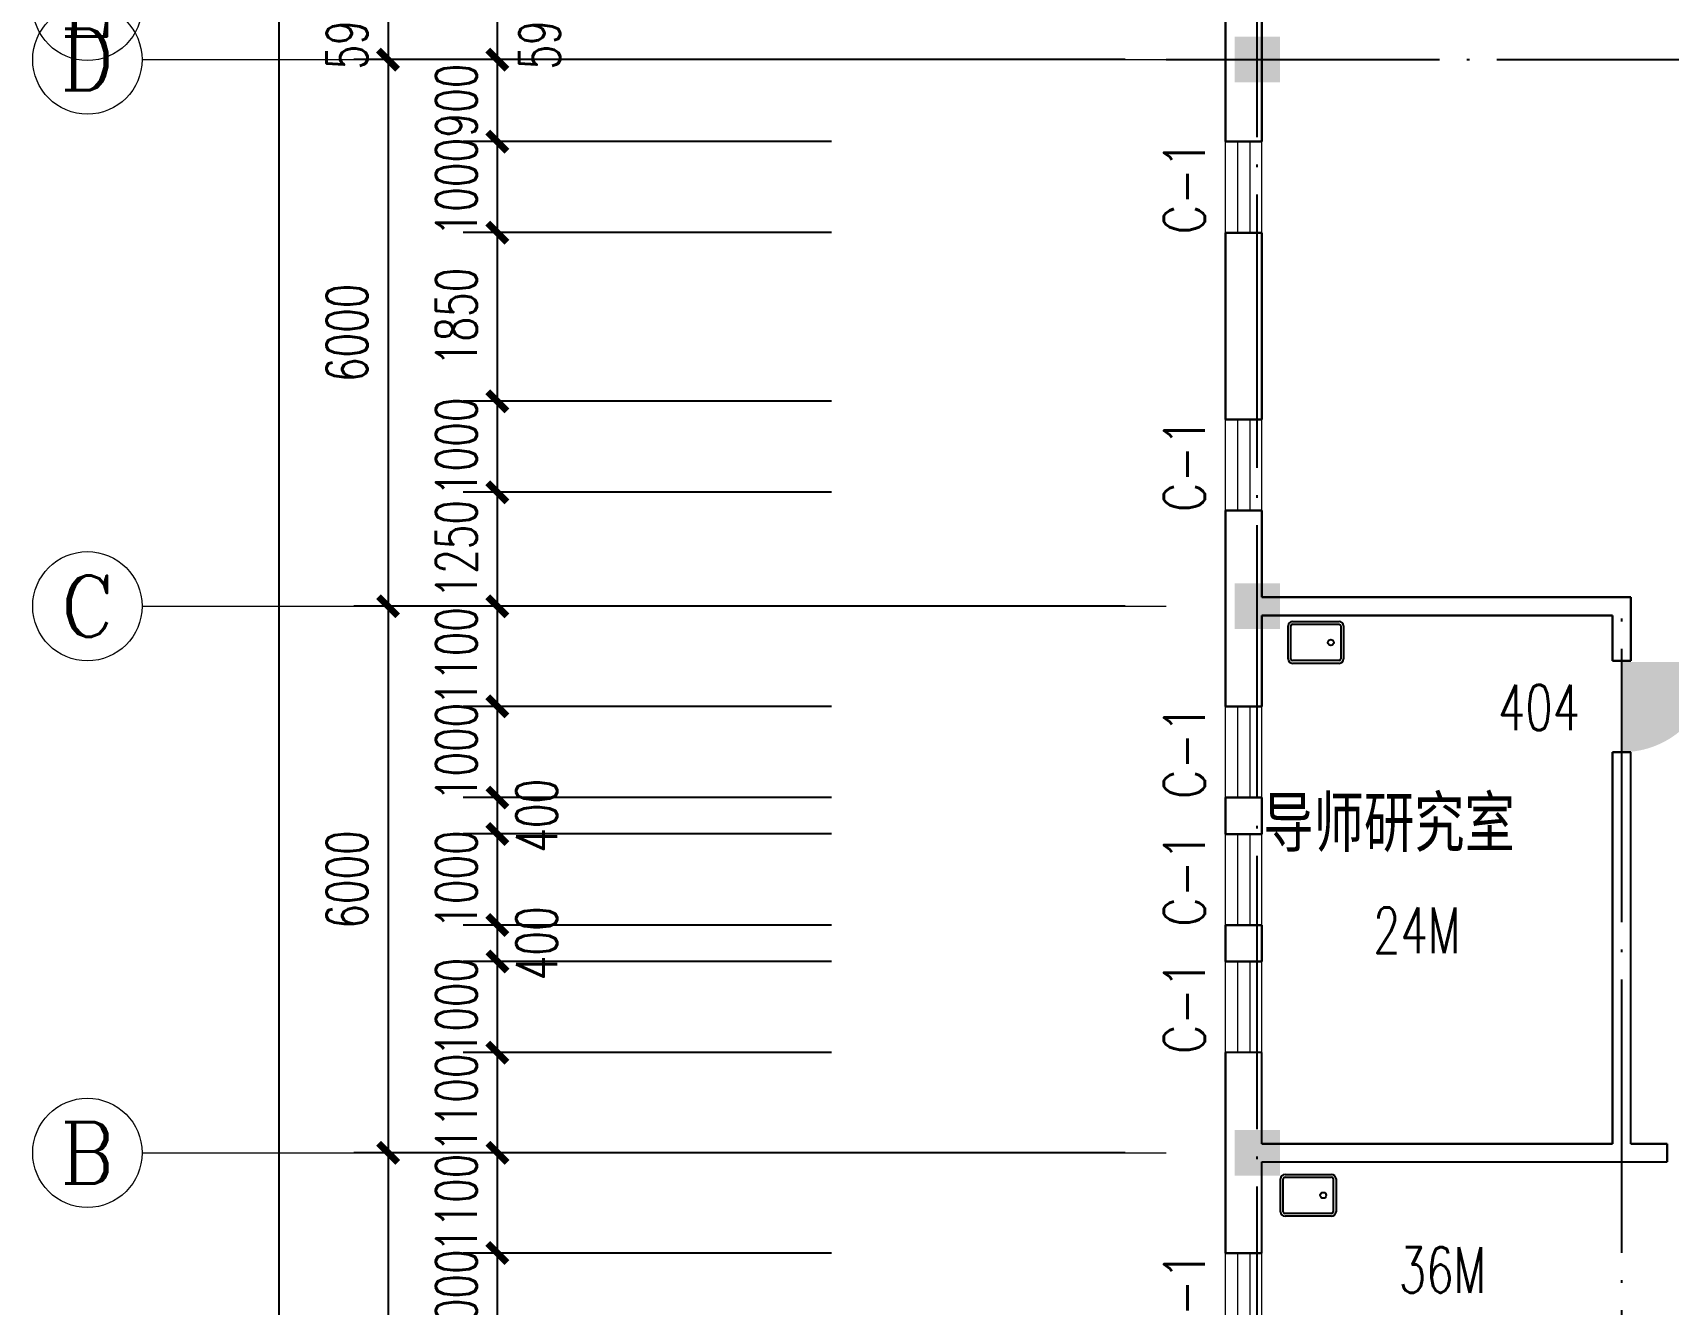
# Model space of a CAD drawing. Extents: x -220435 to 246757, y -381552 to -223577.
# Drawn here: x 144322 to 162275, y -345035 to -331078 of the extents above; entities that cross this region are included whole.
import ezdxf
from ezdxf.enums import TextEntityAlignment as Align

# ---------------------------------------------------------------- set-up
doc = ezdxf.new("R2010")
doc.units = 0
doc.header["$LTSCALE"] = 1500
doc.header["$MEASUREMENT"] = 0
doc.linetypes.add('DOTE', pattern=[2.42, 2, -0.2, 0.02, -0.2])
doc.layers.get('0').update_dxf_attribs({"linetype": 'CONTINUOUS'})
doc.layers.get('DEFPOINTS').update_dxf_attribs({"linetype": 'CONTINUOUS'})
for name, color, linetype in [('AXIS_TEXT', 7, 'CONTINUOUS'), ('COLUMN', 7, 'CONTINUOUS'), ('DOTE', 7, 'DOTE'), ('JELIBTLTC', 7, 'CONTINUOUS'), ('LVTRY', 7, 'CONTINUOUS'), ('PUB_WALL', 7, 'CONTINUOUS'), ('WALL', 7, 'CONTINUOUS'), ('WINDOW_TEXT', 7, 'CONTINUOUS'), ('防盗门', 180, 'CONTINUOUS')]:
    doc.layers.add(name, color=color, linetype=linetype)
for name, color, linetype, lineweight in [('PUB_DIM', 7, 'CONTINUOUS', 0), ('WINDOW', 7, 'CONTINUOUS', 0), ('我的', 7, 'CONTINUOUS', 0)]:
    doc.layers.add(name, color=color, linetype=linetype, lineweight=lineweight)
doc.styles.add('_SIMPLEX', font='SIMPLEX.shx', dxfattribs={"width": 0.8})
doc.styles.add('COMPLEX', font='COMPLEX')
doc.styles.add('DIM_FONT', font='TXT.shx', dxfattribs={"width": 0.7})
doc.styles.add('JELIBTLZX1', font='arial.ttf', dxfattribs={"width": 0.65})
doc.styles.add('SIMPLEX', font='SIMPLEX.SHX')
doc.dimstyles.new('DIMN150', dxfattribs={"dimscale": 1.5, "dimtxt": 300, "dimasz": 1, "dimexe": 250, "dimexo": 300, "dimgap": 150, "dimtad": 1, "dimdec": 0, "dimzin": 0, "dimdsep": 46, "dimtxsty": 'DIM_FONT', "dimblk": '_DIMX', "dimcen": 0.09, "dimclrt": 7, "dimadec": 0, "dimazin": 0, "dimtfac": 1, "dimtdec": 0, "dimtix": 1, "dimtmove": 2, "dimatfit": 3, "dimldrblk": '_DIMX', "dimfxl": 1, "dimtolj": 1, "dimtzin": 0, "dimarcsym": 0})

# ---------------------------------------------------------------- blocks, each defined once
blk = doc.blocks.new('_DIMX')
blk.add_line((-150, 0), (150, 0))
at = {"const_width": 50}
blk.add_lwpolyline([(-70, -70), (70, 70)], dxfattribs=at)
blk = doc.blocks.new('*D391')
at = {"layer": 'DEFPOINTS', "color": 0, "lineweight": 20}
for p in [(156764, -270783), (147022, -349373), (156764, -349373)]:
    blk.add_point(p, dxfattribs=at)
at = {"layer": 'PUB_DIM', "color": 0, "lineweight": -2}
for p, q in [((156314, -270783), (146647, -270783)), ((147022, -270785), (147022, -349372)), ((156314, -349373), (146647, -349373))]:
    blk.add_line(p, q, dxfattribs=at)
at = {"layer": 'PUB_DIM', "color": 0, "lineweight": -2, "xscale": 1.5, "yscale": 1.5, "zscale": 1.5}
for p, rotation in [((147022, -270783), 90), ((147022, -349373), 270)]:
    blk.add_blockref('_DIMX', p, dxfattribs=dict(at, rotation=rotation))
at = {"layer": 'PUB_DIM', "color": 7, "insert": (146572, -310078), "char_height": 450, "attachment_point": 5, "rotation": 90, "style": 'DIM_FONT'}
blk.add_mtext('\\A1;78590', dxfattribs=at)
blk = doc.blocks.new('*D399')
at = {"layer": 'DEFPOINTS', "color": 0, "lineweight": 20}
for p in [(156764, -343373), (148222, -349373), (156764, -349373)]:
    blk.add_point(p, dxfattribs=at)
at = {"layer": 'PUB_DIM', "color": 0, "lineweight": -2}
for p, q in [((156314, -343373), (147847, -343373)), ((148222, -343375), (148222, -349372)), ((156314, -349373), (147847, -349373))]:
    blk.add_line(p, q, dxfattribs=at)
at = {"layer": 'PUB_DIM', "color": 0, "lineweight": -2, "xscale": 1.5, "yscale": 1.5, "zscale": 1.5}
for p, rotation in [((148222, -343373), 90), ((148222, -349373), 270)]:
    blk.add_blockref('_DIMX', p, dxfattribs=dict(at, rotation=rotation))
at = {"layer": 'PUB_DIM', "color": 7, "insert": (147772, -346373), "char_height": 450, "attachment_point": 5, "rotation": 90, "style": 'DIM_FONT'}
blk.add_mtext('\\A1;6000', dxfattribs=at)
blk = doc.blocks.new('*D571')
at = {"layer": 'DEFPOINTS', "color": 0, "lineweight": 20}
for p in [(149422, -342273), (153540, -342273), (153540, -343373)]:
    blk.add_point(p, dxfattribs=at)
at = {"layer": 'PUB_DIM', "color": 0, "lineweight": -2}
for p, q in [((153090, -342273), (149047, -342273)), ((149422, -342272), (149422, -342270)), ((149422, -343373), (149422, -342273)), ((153090, -343373), (149047, -343373)), ((149422, -343375), (149422, -343376))]:
    blk.add_line(p, q, dxfattribs=at)
at = {"layer": 'PUB_DIM', "color": 0, "lineweight": -2, "xscale": 1.5, "yscale": 1.5, "zscale": 1.5}
for p, rotation in [((149422, -342273), 270), ((149422, -343373), 90)]:
    blk.add_blockref('_DIMX', p, dxfattribs=dict(at, rotation=rotation))
at = {"layer": 'PUB_DIM', "color": 7, "insert": (148972, -342823), "char_height": 450, "attachment_point": 5, "rotation": 90, "style": 'DIM_FONT'}
blk.add_mtext('\\A1;1100', dxfattribs=at)
blk = doc.blocks.new('*D572')
at = {"layer": 'DEFPOINTS', "color": 0, "lineweight": 20}
for p in [(149422, -336123), (153540, -336123), (153540, -337373)]:
    blk.add_point(p, dxfattribs=at)
at = {"layer": 'PUB_DIM', "color": 0, "lineweight": -2}
for p, q in [((153090, -336123), (149047, -336123)), ((149422, -336122), (149422, -336120)), ((149422, -337373), (149422, -336123)), ((153090, -337373), (149047, -337373)), ((149422, -337375), (149422, -337376))]:
    blk.add_line(p, q, dxfattribs=at)
at = {"layer": 'PUB_DIM', "color": 0, "lineweight": -2, "xscale": 1.5, "yscale": 1.5, "zscale": 1.5}
for p, rotation in [((149422, -336123), 270), ((149422, -337373), 90)]:
    blk.add_blockref('_DIMX', p, dxfattribs=dict(at, rotation=rotation))
at = {"layer": 'PUB_DIM', "color": 7, "insert": (148972, -336748), "char_height": 450, "attachment_point": 5, "rotation": 90, "style": 'DIM_FONT'}
blk.add_mtext('\\A1;1250', dxfattribs=at)
blk = doc.blocks.new('*D573')
at = {"layer": 'DEFPOINTS', "color": 0, "lineweight": 20}
for p in [(149422, -330783), (153540, -330783), (153540, -331373)]:
    blk.add_point(p, dxfattribs=at)
at = {"layer": 'PUB_DIM', "color": 0, "lineweight": -2}
for p, q in [((153090, -330783), (149047, -330783)), ((149422, -331372), (149422, -330785)), ((153090, -331373), (149047, -331373))]:
    blk.add_line(p, q, dxfattribs=at)
at = {"layer": 'PUB_DIM', "color": 0, "lineweight": -2, "xscale": 1.5, "yscale": 1.5, "zscale": 1.5}
for p, rotation in [((149422, -330783), 90), ((149422, -331373), 270)]:
    blk.add_blockref('_DIMX', p, dxfattribs=dict(at, rotation=rotation))
at = {"layer": 'PUB_DIM', "color": 7, "insert": (149885, -331078), "char_height": 450, "attachment_point": 5, "rotation": 90, "style": 'DIM_FONT'}
blk.add_mtext('\\A1;590', dxfattribs=at)
blk = doc.blocks.new('*D577')
at = {"layer": 'DEFPOINTS', "color": 0, "lineweight": 20}
for p in [(149422, -331373), (153540, -331373), (153540, -332273)]:
    blk.add_point(p, dxfattribs=at)
at = {"layer": 'PUB_DIM', "color": 0, "lineweight": -2}
for p, q in [((153090, -331373), (149047, -331373)), ((149422, -331372), (149422, -331370)), ((149422, -332273), (149422, -331373)), ((153090, -332273), (149047, -332273)), ((149422, -332275), (149422, -332276))]:
    blk.add_line(p, q, dxfattribs=at)
at = {"layer": 'PUB_DIM', "color": 0, "lineweight": -2, "xscale": 1.5, "yscale": 1.5, "zscale": 1.5}
for p, rotation in [((149422, -331373), 270), ((149422, -332273), 90)]:
    blk.add_blockref('_DIMX', p, dxfattribs=dict(at, rotation=rotation))
at = {"layer": 'PUB_DIM', "color": 7, "insert": (148972, -331823), "char_height": 450, "attachment_point": 5, "rotation": 90, "style": 'DIM_FONT'}
blk.add_mtext('\\A1;900', dxfattribs=at)
blk = doc.blocks.new('*D578')
at = {"layer": 'DEFPOINTS', "color": 0, "lineweight": 20}
for p in [(149422, -332273), (153540, -332273), (153540, -333273)]:
    blk.add_point(p, dxfattribs=at)
at = {"layer": 'PUB_DIM', "color": 0, "lineweight": -2}
for p, q in [((153090, -332273), (149047, -332273)), ((149422, -332272), (149422, -332270)), ((149422, -333273), (149422, -332273)), ((153090, -333273), (149047, -333273)), ((149422, -333275), (149422, -333276))]:
    blk.add_line(p, q, dxfattribs=at)
at = {"layer": 'PUB_DIM', "color": 0, "lineweight": -2, "xscale": 1.5, "yscale": 1.5, "zscale": 1.5}
for p, rotation in [((149422, -332273), 270), ((149422, -333273), 90)]:
    blk.add_blockref('_DIMX', p, dxfattribs=dict(at, rotation=rotation))
at = {"layer": 'PUB_DIM', "color": 7, "insert": (148972, -332773), "char_height": 450, "attachment_point": 5, "rotation": 90, "style": 'DIM_FONT'}
blk.add_mtext('\\A1;1000', dxfattribs=at)
blk = doc.blocks.new('*D579')
at = {"layer": 'DEFPOINTS', "color": 0, "lineweight": 20}
for p in [(149422, -333273), (153540, -333273), (153540, -335123)]:
    blk.add_point(p, dxfattribs=at)
at = {"layer": 'PUB_DIM', "color": 0, "lineweight": -2}
for p, q in [((153090, -333273), (149047, -333273)), ((149422, -335122), (149422, -333275)), ((153090, -335123), (149047, -335123))]:
    blk.add_line(p, q, dxfattribs=at)
at = {"layer": 'PUB_DIM', "color": 0, "lineweight": -2, "xscale": 1.5, "yscale": 1.5, "zscale": 1.5}
for p, rotation in [((149422, -333273), 90), ((149422, -335123), 270)]:
    blk.add_blockref('_DIMX', p, dxfattribs=dict(at, rotation=rotation))
at = {"layer": 'PUB_DIM', "color": 7, "insert": (148972, -334198), "char_height": 450, "attachment_point": 5, "rotation": 90, "style": 'DIM_FONT'}
blk.add_mtext('\\A1;1850', dxfattribs=at)
blk = doc.blocks.new('*D580')
at = {"layer": 'DEFPOINTS', "color": 0, "lineweight": 20}
for p in [(149422, -335123), (153540, -335123), (153540, -336123)]:
    blk.add_point(p, dxfattribs=at)
at = {"layer": 'PUB_DIM', "color": 0, "lineweight": -2}
for p, q in [((153090, -335123), (149047, -335123)), ((149422, -335122), (149422, -335120)), ((149422, -336123), (149422, -335123)), ((153090, -336123), (149047, -336123)), ((149422, -336125), (149422, -336126))]:
    blk.add_line(p, q, dxfattribs=at)
at = {"layer": 'PUB_DIM', "color": 0, "lineweight": -2, "xscale": 1.5, "yscale": 1.5, "zscale": 1.5}
for p, rotation in [((149422, -335123), 270), ((149422, -336123), 90)]:
    blk.add_blockref('_DIMX', p, dxfattribs=dict(at, rotation=rotation))
at = {"layer": 'PUB_DIM', "color": 7, "insert": (148972, -335623), "char_height": 450, "attachment_point": 5, "rotation": 90, "style": 'DIM_FONT'}
blk.add_mtext('\\A1;1000', dxfattribs=at)
blk = doc.blocks.new('*D581')
at = {"layer": 'DEFPOINTS', "color": 0, "lineweight": 20}
for p in [(149422, -337373), (153540, -337373), (153540, -338473)]:
    blk.add_point(p, dxfattribs=at)
at = {"layer": 'PUB_DIM', "color": 0, "lineweight": -2}
for p, q in [((153090, -337373), (149047, -337373)), ((149422, -337372), (149422, -337370)), ((149422, -338473), (149422, -337373)), ((153090, -338473), (149047, -338473)), ((149422, -338475), (149422, -338476))]:
    blk.add_line(p, q, dxfattribs=at)
at = {"layer": 'PUB_DIM', "color": 0, "lineweight": -2, "xscale": 1.5, "yscale": 1.5, "zscale": 1.5}
for p, rotation in [((149422, -337373), 270), ((149422, -338473), 90)]:
    blk.add_blockref('_DIMX', p, dxfattribs=dict(at, rotation=rotation))
at = {"layer": 'PUB_DIM', "color": 7, "insert": (148972, -337923), "char_height": 450, "attachment_point": 5, "rotation": 90, "style": 'DIM_FONT'}
blk.add_mtext('\\A1;1100', dxfattribs=at)
blk = doc.blocks.new('*D582')
at = {"layer": 'DEFPOINTS', "color": 0, "lineweight": 20}
for p in [(149422, -338473), (153540, -338473), (153540, -339473)]:
    blk.add_point(p, dxfattribs=at)
at = {"layer": 'PUB_DIM', "color": 0, "lineweight": -2}
for p, q in [((153090, -338473), (149047, -338473)), ((149422, -338472), (149422, -338470)), ((149422, -339473), (149422, -338473)), ((153090, -339473), (149047, -339473)), ((149422, -339475), (149422, -339476))]:
    blk.add_line(p, q, dxfattribs=at)
at = {"layer": 'PUB_DIM', "color": 0, "lineweight": -2, "xscale": 1.5, "yscale": 1.5, "zscale": 1.5}
for p, rotation in [((149422, -338473), 270), ((149422, -339473), 90)]:
    blk.add_blockref('_DIMX', p, dxfattribs=dict(at, rotation=rotation))
at = {"layer": 'PUB_DIM', "color": 7, "insert": (148972, -338973), "char_height": 450, "attachment_point": 5, "rotation": 90, "style": 'DIM_FONT'}
blk.add_mtext('\\A1;1000', dxfattribs=at)
blk = doc.blocks.new('*D583')
at = {"layer": 'DEFPOINTS', "color": 0, "lineweight": 20}
for p in [(149422, -339473), (153540, -339473), (153540, -339873)]:
    blk.add_point(p, dxfattribs=at)
at = {"layer": 'PUB_DIM', "color": 0, "lineweight": -2}
for p, q in [((153090, -339473), (149047, -339473)), ((149422, -339472), (149422, -339470)), ((149422, -339873), (149422, -339473)), ((153090, -339873), (149047, -339873)), ((149422, -339875), (149422, -339876))]:
    blk.add_line(p, q, dxfattribs=at)
at = {"layer": 'PUB_DIM', "color": 0, "lineweight": -2, "xscale": 1.5, "yscale": 1.5, "zscale": 1.5}
for p, rotation in [((149422, -339473), 270), ((149422, -339873), 90)]:
    blk.add_blockref('_DIMX', p, dxfattribs=dict(at, rotation=rotation))
at = {"layer": 'PUB_DIM', "color": 7, "insert": (149854, -339673), "char_height": 450, "attachment_point": 5, "rotation": 90, "style": 'DIM_FONT'}
blk.add_mtext('\\A1;400', dxfattribs=at)
blk = doc.blocks.new('*D584')
at = {"layer": 'DEFPOINTS', "color": 0, "lineweight": 20}
for p in [(149422, -339873), (153540, -339873), (153540, -340873)]:
    blk.add_point(p, dxfattribs=at)
at = {"layer": 'PUB_DIM', "color": 0, "lineweight": -2}
for p, q in [((153090, -339873), (149047, -339873)), ((149422, -339872), (149422, -339870)), ((149422, -340873), (149422, -339873)), ((153090, -340873), (149047, -340873)), ((149422, -340875), (149422, -340876))]:
    blk.add_line(p, q, dxfattribs=at)
at = {"layer": 'PUB_DIM', "color": 0, "lineweight": -2, "xscale": 1.5, "yscale": 1.5, "zscale": 1.5}
for p, rotation in [((149422, -339873), 270), ((149422, -340873), 90)]:
    blk.add_blockref('_DIMX', p, dxfattribs=dict(at, rotation=rotation))
at = {"layer": 'PUB_DIM', "color": 7, "insert": (148972, -340373), "char_height": 450, "attachment_point": 5, "rotation": 90, "style": 'DIM_FONT'}
blk.add_mtext('\\A1;1000', dxfattribs=at)
blk = doc.blocks.new('*D585')
at = {"layer": 'DEFPOINTS', "color": 0, "lineweight": 20}
for p in [(149422, -340873), (153540, -340873), (153540, -341273)]:
    blk.add_point(p, dxfattribs=at)
at = {"layer": 'PUB_DIM', "color": 0, "lineweight": -2}
for p, q in [((153090, -340873), (149047, -340873)), ((149422, -340872), (149422, -340870)), ((149422, -341273), (149422, -340873)), ((153090, -341273), (149047, -341273)), ((149422, -341275), (149422, -341276))]:
    blk.add_line(p, q, dxfattribs=at)
at = {"layer": 'PUB_DIM', "color": 0, "lineweight": -2, "xscale": 1.5, "yscale": 1.5, "zscale": 1.5}
for p, rotation in [((149422, -340873), 270), ((149422, -341273), 90)]:
    blk.add_blockref('_DIMX', p, dxfattribs=dict(at, rotation=rotation))
at = {"layer": 'PUB_DIM', "color": 7, "insert": (149854, -341073), "char_height": 450, "attachment_point": 5, "rotation": 90, "style": 'DIM_FONT'}
blk.add_mtext('\\A1;400', dxfattribs=at)
blk = doc.blocks.new('*D586')
at = {"layer": 'DEFPOINTS', "color": 0, "lineweight": 20}
for p in [(149422, -341273), (153540, -341273), (153540, -342273)]:
    blk.add_point(p, dxfattribs=at)
at = {"layer": 'PUB_DIM', "color": 0, "lineweight": -2}
for p, q in [((153090, -341273), (149047, -341273)), ((149422, -341272), (149422, -341270)), ((149422, -342273), (149422, -341273)), ((153090, -342273), (149047, -342273)), ((149422, -342275), (149422, -342276))]:
    blk.add_line(p, q, dxfattribs=at)
at = {"layer": 'PUB_DIM', "color": 0, "lineweight": -2, "xscale": 1.5, "yscale": 1.5, "zscale": 1.5}
for p, rotation in [((149422, -341273), 270), ((149422, -342273), 90)]:
    blk.add_blockref('_DIMX', p, dxfattribs=dict(at, rotation=rotation))
at = {"layer": 'PUB_DIM', "color": 7, "insert": (148972, -341773), "char_height": 450, "attachment_point": 5, "rotation": 90, "style": 'DIM_FONT'}
blk.add_mtext('\\A1;1000', dxfattribs=at)
blk = doc.blocks.new('*D587')
at = {"layer": 'DEFPOINTS', "color": 0, "lineweight": 20}
for p in [(149422, -343373), (153540, -343373), (153540, -344473)]:
    blk.add_point(p, dxfattribs=at)
at = {"layer": 'PUB_DIM', "color": 0, "lineweight": -2}
for p, q in [((153090, -343373), (149047, -343373)), ((149422, -343372), (149422, -343370)), ((149422, -344473), (149422, -343373)), ((153090, -344473), (149047, -344473)), ((149422, -344475), (149422, -344476))]:
    blk.add_line(p, q, dxfattribs=at)
at = {"layer": 'PUB_DIM', "color": 0, "lineweight": -2, "xscale": 1.5, "yscale": 1.5, "zscale": 1.5}
for p, rotation in [((149422, -343373), 270), ((149422, -344473), 90)]:
    blk.add_blockref('_DIMX', p, dxfattribs=dict(at, rotation=rotation))
at = {"layer": 'PUB_DIM', "color": 7, "insert": (148972, -343923), "char_height": 450, "attachment_point": 5, "rotation": 90, "style": 'DIM_FONT'}
blk.add_mtext('\\A1;1100', dxfattribs=at)
blk = doc.blocks.new('*D588')
at = {"layer": 'DEFPOINTS', "color": 0, "lineweight": 20}
for p in [(149422, -344473), (153540, -344473), (153540, -345473)]:
    blk.add_point(p, dxfattribs=at)
at = {"layer": 'PUB_DIM', "color": 0, "lineweight": -2}
for p, q in [((153090, -344473), (149047, -344473)), ((149422, -344472), (149422, -344470)), ((149422, -345473), (149422, -344473)), ((153090, -345473), (149047, -345473)), ((149422, -345475), (149422, -345476))]:
    blk.add_line(p, q, dxfattribs=at)
at = {"layer": 'PUB_DIM', "color": 0, "lineweight": -2, "xscale": 1.5, "yscale": 1.5, "zscale": 1.5}
for p, rotation in [((149422, -344473), 270), ((149422, -345473), 90)]:
    blk.add_blockref('_DIMX', p, dxfattribs=dict(at, rotation=rotation))
at = {"layer": 'PUB_DIM', "color": 7, "insert": (148972, -344973), "char_height": 450, "attachment_point": 5, "rotation": 90, "style": 'DIM_FONT'}
blk.add_mtext('\\A1;1000', dxfattribs=at)
blk = doc.blocks.new('*D590')
at = {"layer": 'DEFPOINTS', "color": 0, "lineweight": 20}
for p in [(156764, -331373), (148222, -337373), (156764, -337373)]:
    blk.add_point(p, dxfattribs=at)
at = {"layer": 'PUB_DIM', "color": 0, "lineweight": -2}
for p, q in [((156314, -331373), (147847, -331373)), ((148222, -331375), (148222, -337372)), ((156314, -337373), (147847, -337373))]:
    blk.add_line(p, q, dxfattribs=at)
at = {"layer": 'PUB_DIM', "color": 0, "lineweight": -2, "xscale": 1.5, "yscale": 1.5, "zscale": 1.5}
for p, rotation in [((148222, -331373), 90), ((148222, -337373), 270)]:
    blk.add_blockref('_DIMX', p, dxfattribs=dict(at, rotation=rotation))
at = {"layer": 'PUB_DIM', "color": 7, "insert": (147772, -334373), "char_height": 450, "attachment_point": 5, "rotation": 90, "style": 'DIM_FONT'}
blk.add_mtext('\\A1;6000', dxfattribs=at)
blk = doc.blocks.new('*D591')
at = {"layer": 'DEFPOINTS', "color": 0, "lineweight": 20}
for p in [(156764, -330783), (148222, -331373), (156764, -331373)]:
    blk.add_point(p, dxfattribs=at)
at = {"layer": 'PUB_DIM', "color": 0, "lineweight": -2}
for p, q in [((156314, -330783), (147847, -330783)), ((148222, -330782), (148222, -330780)), ((148222, -330783), (148222, -331373)), ((156314, -331373), (147847, -331373)), ((148222, -331375), (148222, -331376))]:
    blk.add_line(p, q, dxfattribs=at)
at = {"layer": 'PUB_DIM', "color": 0, "lineweight": -2, "xscale": 1.5, "yscale": 1.5, "zscale": 1.5}
for p, rotation in [((148222, -330783), 270), ((148222, -331373), 90)]:
    blk.add_blockref('_DIMX', p, dxfattribs=dict(at, rotation=rotation))
at = {"layer": 'PUB_DIM', "color": 7, "insert": (147772, -331078), "char_height": 450, "attachment_point": 5, "rotation": 90, "style": 'DIM_FONT'}
blk.add_mtext('\\A1;590', dxfattribs=at)
blk = doc.blocks.new('*D592')
at = {"layer": 'DEFPOINTS', "color": 0, "lineweight": 20}
for p in [(156764, -337373), (148222, -343373), (156764, -343373)]:
    blk.add_point(p, dxfattribs=at)
at = {"layer": 'PUB_DIM', "color": 0, "lineweight": -2}
for p, q in [((156314, -337373), (147847, -337373)), ((148222, -337375), (148222, -343372)), ((156314, -343373), (147847, -343373))]:
    blk.add_line(p, q, dxfattribs=at)
at = {"layer": 'PUB_DIM', "color": 0, "lineweight": -2, "xscale": 1.5, "yscale": 1.5, "zscale": 1.5}
for p, rotation in [((148222, -337373), 90), ((148222, -343373), 270)]:
    blk.add_blockref('_DIMX', p, dxfattribs=dict(at, rotation=rotation))
at = {"layer": 'PUB_DIM', "color": 7, "insert": (147772, -340373), "char_height": 450, "attachment_point": 5, "rotation": 90, "style": 'DIM_FONT'}
blk.add_mtext('\\A1;6000', dxfattribs=at)
blk = doc.blocks.new('_AXISO')
blk.add_circle((0, 0), 0.5)
at = {"layer": 'AXIS_TEXT', "style": 'COMPLEX', "width": 1.041667}
blk.add_attdef('A', text='', height=0.56, dxfattribs=at).set_placement((-0.25, -0.28), (0.25, -0.28), align=Align.FIT)
blk = doc.blocks.new('_LV11')
for p, q in [((-255, 0), (255, 0)), ((-305, -410), (-305, -50)), ((-275, -410), (-275, -50)), ((-255, -30), (255, -30)), ((275, -50), (275, -410)), ((305, -50), (305, -410)), ((255, -430), (-255, -430)), ((255, -460), (-255, -460))]:
    blk.add_line(p, q)
blk.add_circle((165, -230), 32.5)
for centre, radius, start, end in [((-255, -50), 50, 90, 180), ((255, -50), 50, 0, 90), ((-255, -50), 20, 90, 180), ((255, -50), 20, 0, 90), ((-255, -410), 50, 180, 270), ((-255, -410), 20, 180, 270), ((255, -410), 50, 270, 0), ((255, -410), 20, 270, 0)]:
    blk.add_arc(centre, radius, start, end)
blk = doc.blocks.new('_WBLK')
for p, q in [((-0.5, 0.5), (0.5, 0.5)), ((0.5, 0.167), (-0.5, 0.167)), ((0.5, -0.167), (-0.5, -0.167)), ((-0.5, -0.5), (0.5, -0.5))]:
    blk.add_line(p, q)
at = {"layer": 'WINDOW_TEXT', "style": 'SIMPLEX', "flags": 9}
blk.add_attdef('A', text='', height=1, dxfattribs=at).set_placement((0, 1.5), align=Align.MIDDLE)
blk = doc.blocks.new('_FZH')
blk.add_solid([(-0.5, -0.5), (0.5, -0.5), (-0.5, 0.5), (0.5, 0.5)])

msp = doc.modelspace()

# ---------------------------------------------------------------- hatches: boundary and pattern name
at = {"layer": '防盗门'}
msp.add_hatch(color=256, dxfattribs=at).paths.add_polyline_path([(161768.7, -338974.9, 0.4142136), (162758.7, -337984.9), (161768.7, -337984.9)])

# ---------------------------------------------------------------- linework, layer by layer
at = {"layer": 'DOTE'}
for p, q in [((157763.6, -350373.4), (157763.6, -269783.4)), ((156763.6, -331373.4), (200763.6, -331373.4)), ((161763.6, -351729.4), (161763.6, -337373.4))]:
    msp.add_line(p, q, dxfattribs=at)
at = {"layer": 'PUB_DIM'}
for p, q in [((145521.8, -331373.4), (156763.6, -331373.4)), ((149421.8, -337373.4), (149421.8, -336969.4)), ((145521.8, -337373.4), (156763.6, -337373.4)), ((148221.8, -337373.4), (149421.8, -337373.4)), ((145521.8, -343373.4), (156763.6, -343373.4))]:
    msp.add_line(p, q, dxfattribs=at)
at = {"layer": 'PUB_WALL'}
for p, q in [((157413.6, -329683.4), (157413.6, -332273.4)), ((157413.6, -332273.4), (157413.6, -329683.4)), ((157813.6, -332273.4), (157813.6, -329683.4)), ((157813.6, -329683.4), (157813.6, -332273.4)), ((157413.6, -332273.4), (157813.6, -332273.4)), ((157813.6, -332273.4), (157413.6, -332273.4)), ((157813.6, -333273.4), (157413.6, -333273.4)), ((157413.6, -333273.4), (157413.6, -335323.4)), ((157413.6, -335323.4), (157413.6, -333273.4)), ((157413.6, -333273.4), (157813.6, -333273.4)), ((157813.6, -335323.4), (157813.6, -333273.4)), ((157813.6, -333273.4), (157813.6, -335323.4)), ((157413.6, -335323.4), (157813.6, -335323.4)), ((157813.6, -335323.4), (157413.6, -335323.4)), ((157413.6, -336323.4), (157413.6, -338473.4)), ((157813.6, -336323.4), (157413.6, -336323.4)), ((157413.6, -338473.4), (157413.6, -336323.4)), ((157413.6, -336323.4), (157813.6, -336323.4)), ((157813.6, -337273.4), (157813.6, -336323.4)), ((157813.6, -336323.4), (157813.6, -337273.4)), ((161863.6, -337273.4), (157813.6, -337273.4)), ((157813.6, -337273.4), (161863.6, -337273.4)), ((161863.6, -337973.8), (161863.6, -337273.4)), ((161863.6, -337273.4), (161863.6, -337973.8)), ((157813.6, -338473.4), (157813.6, -337473.4)), ((157813.6, -337473.4), (161663.6, -337473.4)), ((161663.6, -337473.4), (157813.6, -337473.4)), ((157813.6, -337473.4), (157813.6, -338473.4)), ((161663.6, -337473.4), (161663.6, -337973.8)), ((161663.6, -337973.8), (161663.6, -337473.4)), ((161663.6, -337973.8), (161863.6, -337973.8)), ((161863.6, -337973.8), (161663.6, -337973.8)), ((157413.6, -338473.4), (157813.6, -338473.4)), ((157813.6, -338473.4), (157413.6, -338473.4)), ((161863.6, -338973.8), (161663.6, -338973.8)), ((161663.6, -338973.8), (161663.6, -343273.4)), ((161863.6, -338973.8), (161663.6, -338973.8)), ((161663.6, -338973.8), (161663.6, -343273.4)), ((161863.6, -343273.4), (161863.6, -338973.8)), ((161863.6, -343273.4), (161863.6, -338973.8)), ((157813.6, -339473.4), (157413.6, -339473.4)), ((157413.6, -339473.4), (157413.6, -339873.4)), ((157413.6, -339873.4), (157413.6, -339473.4)), ((157413.6, -339473.4), (157813.6, -339473.4)), ((157813.6, -339873.4), (157813.6, -339473.4)), ((157813.6, -339473.4), (157813.6, -339873.4)), ((157413.6, -339873.4), (157813.6, -339873.4)), ((157813.6, -339873.4), (157413.6, -339873.4)), ((157813.6, -340873.4), (157413.6, -340873.4)), ((157413.6, -340873.4), (157413.6, -341273.4)), ((157413.6, -341273.4), (157413.6, -340873.4)), ((157413.6, -340873.4), (157813.6, -340873.4)), ((157813.6, -341273.4), (157813.6, -340873.4)), ((157813.6, -340873.4), (157813.6, -341273.4)), ((157413.6, -341273.4), (157813.6, -341273.4)), ((157813.6, -341273.4), (157413.6, -341273.4)), ((157813.6, -342273.4), (157413.6, -342273.4)), ((157413.6, -342273.4), (157413.6, -344473.4)), ((157813.6, -342273.4), (157413.6, -342273.4)), ((157413.6, -342273.4), (157413.6, -344473.4)), ((157813.6, -343273.4), (157813.6, -342273.4)), ((157813.6, -343273.4), (157813.6, -342273.4)), ((161663.6, -343273.4), (157813.6, -343273.4)), ((161663.6, -343273.4), (157813.6, -343273.4)), ((162264, -343273.4), (161863.6, -343273.4)), ((162264, -343273.4), (161863.6, -343273.4)), ((162264, -343473.4), (162264, -343273.4)), ((162264, -343473.4), (162264, -343273.4)), ((157813.6, -344473.4), (157813.6, -343473.4)), ((157813.6, -343473.4), (162264, -343473.4)), ((157813.6, -344473.4), (157813.6, -343473.4)), ((157813.6, -343473.4), (162264, -343473.4)), ((157413.6, -344473.4), (157813.6, -344473.4)), ((157413.6, -344473.4), (157813.6, -344473.4))]:
    msp.add_line(p, q, dxfattribs=at)
at = {"layer": 'WALL'}
for p, q in [((157413.6, -332273.4), (157413.6, -329683.4)), ((157813.6, -332273.4), (157813.6, -329683.4)), ((157813.6, -332273.4), (157413.6, -332273.4)), ((157413.6, -335323.4), (157413.6, -333273.4)), ((157813.6, -333273.4), (157413.6, -333273.4)), ((157813.6, -335323.4), (157813.6, -333273.4)), ((157813.6, -335323.4), (157413.6, -335323.4)), ((157413.6, -338473.4), (157413.6, -336323.4)), ((157813.6, -336323.4), (157413.6, -336323.4)), ((157813.6, -337273.4), (157813.6, -336323.4)), ((157813.6, -337273.4), (161863.6, -337273.4)), ((161863.6, -337973.8), (161863.6, -337273.4)), ((157813.6, -337473.4), (161663.6, -337473.4)), ((157813.6, -338473.4), (157813.6, -337473.4)), ((161663.6, -337473.4), (161663.6, -337973.8)), ((161663.6, -337973.8), (161863.6, -337973.8)), ((157813.6, -338473.4), (157413.6, -338473.4)), ((161663.6, -338973.8), (161863.6, -338973.8)), ((161663.6, -343273.4), (161663.6, -338973.8)), ((161863.6, -343273.4), (161863.6, -338973.8)), ((157413.6, -339873.4), (157413.6, -339473.4)), ((157813.6, -339473.4), (157413.6, -339473.4)), ((157813.6, -339873.4), (157813.6, -339473.4)), ((157813.6, -339873.4), (157413.6, -339873.4)), ((157813.6, -340873.4), (157413.6, -340873.4)), ((157413.6, -341273.4), (157413.6, -340873.4)), ((157813.6, -341273.4), (157813.6, -340873.4)), ((157813.6, -341273.4), (157413.6, -341273.4)), ((157413.6, -344473.4), (157413.6, -342273.4)), ((157813.6, -342273.4), (157413.6, -342273.4)), ((157813.6, -343273.4), (157813.6, -342273.4)), ((157813.6, -343273.4), (161663.6, -343273.4)), ((161863.6, -343273.4), (162264, -343273.4)), ((162264, -343273.4), (162264, -343473.4)), ((157813.6, -343473.4), (162264, -343473.4)), ((157813.6, -344473.4), (157813.6, -343473.4)), ((157813.6, -344473.4), (157413.6, -344473.4))]:
    msp.add_line(p, q, dxfattribs=at)

# ---------------------------------------------------------------- block references
at = {"layer": 'COLUMN', "xscale": 500, "yscale": 500, "zscale": 500}
for p in [(157763.6, -331373.4), (157763.6, -337373.4), (157763.6, -343373.4)]:
    msp.add_blockref('_FZH', p, dxfattribs=at)
at = {"layer": 'LVTRY'}
for p in [(158405.7, -337540.3), (158322.5, -343609)]:
    msp.add_blockref('_LV11', p, dxfattribs=at)
at = {"layer": 'PUB_DIM'}
ref = msp.add_blockref('_AXISO', (144921.8, -330783.4), dxfattribs=dict(at, xscale=1200, yscale=1200, zscale=1200))
ref.add_attrib('A', 'E', dxfattribs={"layer": 'AXIS_TEXT', "height": 672, "style": 'COMPLEX', "width": 1.171875}).set_placement((144621.8, -331119.4), (145221.8, -331119.4), align=Align.FIT)
ref = msp.add_blockref('_AXISO', (144921.8, -331373.4), dxfattribs=dict(at, xscale=1200, yscale=1200, zscale=1200))
ref.add_attrib('A', 'D', dxfattribs={"layer": 'AXIS_TEXT', "height": 672, "style": 'COMPLEX', "width": 1.102941}).set_placement((144621.8, -331709.4), (145221.8, -331709.4), align=Align.FIT)
ref = msp.add_blockref('_AXISO', (144921.8, -337373.4), dxfattribs=dict(at, xscale=1200, yscale=1200, zscale=1200))
ref.add_attrib('A', 'C', dxfattribs={"layer": 'AXIS_TEXT', "height": 672, "style": 'COMPLEX', "width": 1.25}).set_placement((144621.8, -337709.4), (145221.8, -337709.4), align=Align.FIT)
ref = msp.add_blockref('_AXISO', (144921.8, -343373.4), dxfattribs=dict(at, xscale=1200, yscale=1200, zscale=1200))
ref.add_attrib('A', 'B', dxfattribs={"layer": 'AXIS_TEXT', "height": 672, "style": 'COMPLEX', "width": 1.102941}).set_placement((144621.8, -343709.4), (145221.8, -343709.4), align=Align.FIT)
at = {"layer": 'WINDOW'}
ref = msp.add_blockref('_WBLK', (157613.6, -332773.4), dxfattribs=dict(at, xscale=1000, yscale=400, zscale=1000, rotation=90))
ref.add_attrib('A', 'C-1', dxfattribs={"layer": 'WINDOW_TEXT', "height": 450, "rotation": 90, "style": '_SIMPLEX', "width": 0.8, "flags": 8}).set_placement((156963.6, -332773.4), align=Align.MIDDLE)
ref = msp.add_blockref('_WBLK', (157613.6, -335823.4), dxfattribs=dict(at, xscale=1000, yscale=400, zscale=1000, rotation=90))
ref.add_attrib('A', 'C-1', dxfattribs={"layer": 'WINDOW_TEXT', "height": 450, "rotation": 90, "style": '_SIMPLEX', "width": 0.8, "flags": 8}).set_placement((156963.6, -335823.4), align=Align.MIDDLE)
ref = msp.add_blockref('_WBLK', (157613.6, -338973.4), dxfattribs=dict(at, xscale=1000, yscale=400, zscale=1000, rotation=90))
ref.add_attrib('A', 'C-1', dxfattribs={"layer": 'WINDOW_TEXT', "height": 450, "rotation": 90, "style": '_SIMPLEX', "width": 0.8, "flags": 8}).set_placement((156963.6, -338973.4), align=Align.MIDDLE)
ref = msp.add_blockref('_WBLK', (157613.6, -340373.4), dxfattribs=dict(at, xscale=1000, yscale=400, zscale=1000, rotation=90))
ref.add_attrib('A', 'C-1', dxfattribs={"layer": 'WINDOW_TEXT', "height": 450, "rotation": 90, "style": '_SIMPLEX', "width": 0.8, "flags": 8}).set_placement((156963.6, -340373.4), align=Align.MIDDLE)
ref = msp.add_blockref('_WBLK', (157613.6, -341773.4), dxfattribs=dict(at, xscale=1000, yscale=400, zscale=1000, rotation=90))
ref.add_attrib('A', 'C-1', dxfattribs={"layer": 'WINDOW_TEXT', "height": 450, "rotation": 90, "style": '_SIMPLEX', "width": 0.8, "flags": 8}).set_placement((156963.6, -341773.4), align=Align.MIDDLE)
ref = msp.add_blockref('_WBLK', (157613.6, -344973.4), dxfattribs=dict(at, xscale=1000, yscale=399.9999999999418, zscale=1000, rotation=90))
ref.add_attrib('A', 'C-1', dxfattribs={"layer": 'WINDOW_TEXT', "height": 450, "rotation": 90, "style": '_SIMPLEX', "width": 0.8, "flags": 8}).set_placement((156963.6, -344973.4), align=Align.MIDDLE)

# ---------------------------------------------------------------- texts
at = {"layer": 'JELIBTLTC', "style": 'JELIBTLZX1', "width": 0.75}
msp.add_text('导师研究室', height=540, dxfattribs=at).set_placement((157828.9, -340011.8))
at = {"layer": '我的', "linetype": 'ByBlock', "lineweight": 20, "char_height": 500, "attachment_point": 1, "style": 'DIM_FONT'}
for s, insert, width in [('{\\C1;404}', (160405.4, -338235.2), 1460.707), ('{\\C3;24M}', (159034.6, -340680), 1979.246), ('{\\C3;36M}', (159317.3, -344408.2), 2431.647)]:
    msp.add_mtext(s, dxfattribs=dict(at, insert=insert, width=width))

# ---------------------------------------------------------------- dimensions: what is measured, and where the dimension line sits
at = {"layer": 'PUB_DIM'}
for p1, p2, distance, picture, middle in [((156763.6, -270783.4), (156763.6, -349373.4), -9741.7, '*D391', (146571.8, -310078.4)), ((153539.7, -332273.4), (153539.7, -331373.4), 4117.8, '*D577', (148971.8, -331823.4)), ((153539.7, -333273.4), (153539.7, -332273.4), 4117.8, '*D578', (148971.8, -332773.4)), ((153539.7, -335123.4), (153539.7, -333273.4), 4117.8, '*D579', (148971.8, -334198.4)), ((153539.7, -336123.4), (153539.7, -335123.4), 4117.8, '*D580', (148971.8, -335623.4)), ((153539.7, -337373.4), (153539.7, -336123.4), 4117.8, '*D572', (148971.8, -336748.4)), ((153539.7, -338473.4), (153539.7, -337373.4), 4117.8, '*D581', (148971.8, -337923.4)), ((153539.7, -339473.4), (153539.7, -338473.4), 4117.8, '*D582', (148971.8, -338973.4)), ((153539.7, -340873.4), (153539.7, -339873.4), 4117.8, '*D584', (148971.8, -340373.4)), ((153539.7, -342273.4), (153539.7, -341273.4), 4117.8, '*D586', (148971.8, -341773.4)), ((153539.7, -343373.4), (153539.7, -342273.4), 4117.8, '*D571', (148971.8, -342823.4)), ((153539.7, -344473.4), (153539.7, -343373.4), 4117.8, '*D587', (148971.8, -343923.4)), ((153539.7, -345473.4), (153539.7, -344473.4), 4117.8, '*D588', (148971.8, -344973.4))]:
    dim = msp.add_aligned_dim(p1=p1, p2=p2, distance=distance, dimstyle='DIMN150', dxfattribs=at)
    dim.commit()
    dim.dimension.update_dxf_attribs({"geometry": picture, "text_midpoint": middle})
for base, p1, p2, picture, middle in [((148221.8, -331373.4), (156763.6, -330783.4), (156763.6, -331373.4), '*D591', (147771.8, -331078.4)), ((148221.8, -337373.4), (156763.6, -331373.4), (156763.6, -337373.4), '*D590', (147771.8, -334373.4)), ((148221.8, -343373.4), (156763.6, -337373.4), (156763.6, -343373.4), '*D592', (147771.8, -340373.4)), ((148221.8, -349373.4), (156763.6, -343373.4), (156763.6, -349373.4), '*D399', (147771.8, -346373.4))]:
    dim = msp.add_linear_dim(base=base, p1=p1, p2=p2, angle=90, dimstyle='DIMN150', dxfattribs=at)
    dim.commit()
    dim.dimension.update_dxf_attribs({"geometry": picture, "text_midpoint": middle})
for base, p1, p2, picture, middle in [((149421.8, -330783.4), (153539.7, -331373.4), (153539.7, -330783.4), '*D573', (149885.5, -331078.4)), ((149421.8, -339473.4), (153539.7, -339873.4), (153539.7, -339473.4), '*D583', (149853.8, -339673.4)), ((149421.8, -340873.4), (153539.7, -341273.4), (153539.7, -340873.4), '*D585', (149853.8, -341073.4))]:
    dim = msp.add_linear_dim(base=base, p1=p1, p2=p2, angle=90, dimstyle='DIMN150', dxfattribs=at)
    dim.commit()
    dim.dimension.update_dxf_attribs({"geometry": picture, "text_midpoint": middle, "dimtype": 161})

doc.saveas('drawing.dxf')
